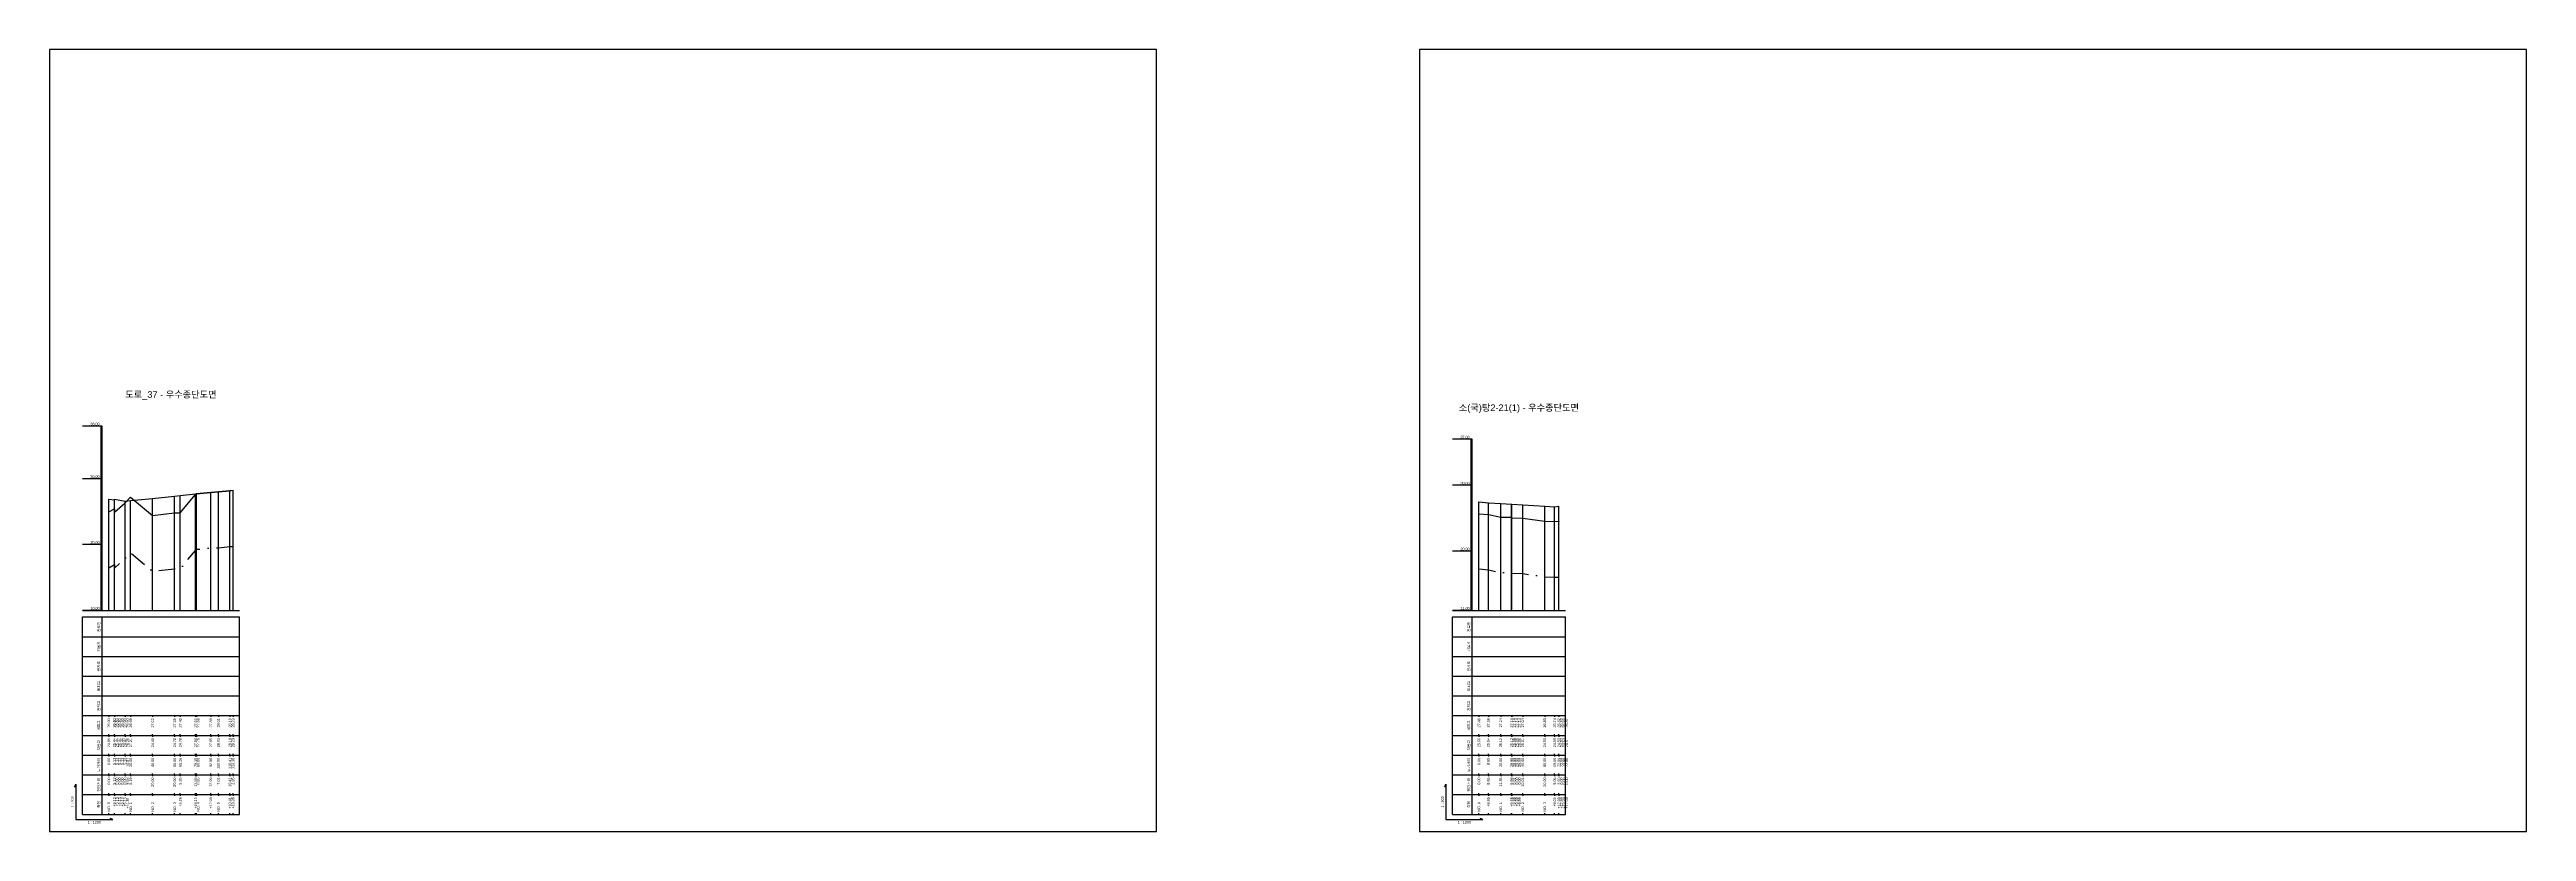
# Model space of a CAD drawing. Header units: millimetres. Extents: x -7351 to 135086, y 1419 to 5643.
# Drawn here: x 14489 to 16371, y 1419 to 2013 of the extents above; entities that cross this region are included whole.
import ezdxf
from ezdxf.enums import TextEntityAlignment as Align

# ---------------------------------------------------------------- set-up
doc = ezdxf.new("R2010")
doc.units = ezdxf.units.MM
doc.linetypes.add('DASHDOT', pattern=[25.4, 12.7, -6.35, 0, -6.35])
for name, color, linetype in [('KZ_종단_계획선', 1, 'Continuous'), ('KZ_종단_노선명', 7, 'Continuous'), ('KZ_종단_도각', 7, 'Continuous'), ('KZ_종단_수직선', 7, 'Continuous'), ('KZ_종단_암선1', 56, 'DASHDOT'), ('KZ_종단_지반선', 3, 'Continuous'), ('KZ_종단_테이블문자', 7, 'Continuous'), ('KZ_종단_테이블선', 7, 'Continuous'), ('KZ_종단_폴대', 7, 'Continuous')]:
    doc.layers.add(name, color=color, linetype=linetype)
doc.styles.get("Standard").update_dxf_attribs({"font": 'arial.ttf'})

msp = doc.modelspace()

# ---------------------------------------------------------------- linework, layer by layer
at = {"layer": 'KZ_종단_계획선'}
for points in [[(14534.4, 1671.5), (14538.6, 1671), (14538.6, 1671), (14538.6, 1671), (14538.6, 1671), (14538.6, 1671.5), (14546.7, 1670), (14551, 1670.5), (14567.7, 1672.1), (14584.4, 1673.8), (14588.7, 1674.2), (14600.3, 1675.4), (14601, 1675.4), (14611.8, 1676.5), (14617.7, 1677.1), (14626.4, 1677.9), (14628.8, 1678.2)], [(15575.4, 1669.4), (15582.6, 1668.8), (15592, 1668.2), (15600.3, 1667.7), (15600.4, 1667.7), (15600.4, 1667.7), (15600.4, 1667.7), (15608.7, 1667.2), (15625.4, 1666.2), (15632.9, 1665.7), (15636.2, 1666.1)]]:
    msp.add_lwpolyline(points, dxfattribs=at)
at = {"layer": 'KZ_종단_도각'}
for points in [[(14489.4, 1419), (15330.4, 1419), (15330.4, 2013), (14489.4, 2013)], [(15530.4, 1419), (16371.4, 1419), (16371.4, 2013), (15530.4, 2013)]]:
    msp.add_lwpolyline(points, close=True, dxfattribs=at)
at = {"layer": 'KZ_종단_수직선'}
for p, q in [((14600.3, 1587), (14600.3, 1675.4)), ((14601, 1587), (14601, 1675.4)), ((14611.9, 1587), (14611.9, 1676.5)), ((14617.7, 1587), (14617.7, 1677.1)), ((14626.4, 1587), (14626.4, 1677.9)), ((14628.8, 1587), (14628.8, 1678.2)), ((14534.4, 1587), (14534.4, 1671.5)), ((14538.6, 1587), (14538.6, 1671.5)), ((14538.6, 1587), (14538.6, 1671)), ((14538.6, 1587), (14538.6, 1671)), ((14538.6, 1587), (14538.6, 1671)), ((14538.6, 1587), (14538.6, 1671)), ((14546.7, 1587), (14546.7, 1670)), ((14551, 1587), (14551, 1670.5)), ((14567.7, 1587), (14567.7, 1672.1)), ((14584.4, 1587), (14584.4, 1673.8)), ((14588.7, 1587), (14588.7, 1674.2)), ((15575.4, 1587), (15575.4, 1669.4)), ((15582.6, 1587), (15582.6, 1668.8)), ((15592, 1587), (15592, 1668.2)), ((15600.3, 1587), (15600.3, 1667.7)), ((15600.4, 1587), (15600.4, 1667.7)), ((15600.4, 1587), (15600.4, 1667.7)), ((15600.4, 1587), (15600.4, 1667.7)), ((15608.7, 1587), (15608.7, 1667.2)), ((15625.4, 1587), (15625.4, 1666.2)), ((15632.9, 1587), (15632.9, 1665.7)), ((15636.2, 1587), (15636.2, 1666.1)), ((15636.2, 1587), (15636.2, 1666.1)), ((15636.2, 1587), (15636.2, 1666.1)), ((15636.2, 1587), (15636.2, 1666.1))]:
    msp.add_line(p, q, dxfattribs=at)
at = {"layer": 'KZ_종단_암선1', "flags": 128}
for points in [[(14534.4, 1619.3), (14538.6, 1621.8), (14538.6, 1621.8), (14538.6, 1621.8), (14538.6, 1621.8), (14538.6, 1619.1), (14546.7, 1626.4), (14551, 1630.7), (14567.7, 1616.7), (14584.4, 1618.6), (14588.7, 1618.6), (14600.3, 1632.6), (14601, 1633.4), (14611.9, 1634.3), (14617.7, 1634.6), (14626.4, 1635.4), (14628.8, 1635.6)], [(15575.4, 1618.5), (15582.6, 1617.8), (15592, 1615.7), (15600.3, 1615.6), (15600.4, 1615.2), (15600.4, 1615.2), (15600.4, 1615.2), (15608.7, 1614.9), (15625.4, 1612.5), (15632.9, 1612.2), (15636.2, 1612.3), (15636.2, 1612.3), (15636.2, 1612.3), (15636.2, 1612.2)]]:
    msp.add_lwpolyline(points, dxfattribs=at)
at = {"layer": 'KZ_종단_지반선', "flags": 128}
for points in [[(14534.4, 1661.8), (14538.6, 1664.2), (14538.6, 1664.2), (14538.6, 1664.2), (14538.6, 1664.2), (14538.6, 1661.7), (14546.7, 1668.8), (14551, 1673.1), (14567.7, 1659), (14584.4, 1661), (14588.7, 1661), (14600.3, 1675), (14601, 1675.8), (14611.9, 1676.8), (14617.7, 1677.2), (14626.4, 1678), (14628.8, 1678.2)], [(15575.4, 1660.3), (15582.6, 1659.7), (15592, 1657.7), (15600.3, 1657.7), (15600.4, 1657.3), (15600.4, 1657.3), (15600.4, 1657.3), (15608.7, 1657.1), (15625.4, 1654.8), (15632.9, 1654.6), (15636.2, 1654.7), (15636.2, 1654.7), (15636.2, 1654.7), (15636.2, 1654.6)]]:
    msp.add_lwpolyline(points, dxfattribs=at)
at = {"layer": 'KZ_종단_테이블선'}
for p, q in [((14514.4, 1587), (14633.8, 1587)), ((14514.4, 1567), (14514.4, 1582)), ((14514.4, 1582), (14633.8, 1582)), ((14529.4, 1567), (14529.4, 1582)), ((14633.8, 1567), (14633.8, 1582)), ((15555.4, 1587), (15641.2, 1587)), ((15555.4, 1567), (15555.4, 1582)), ((15555.4, 1582), (15641.2, 1582)), ((15570.4, 1567), (15570.4, 1582)), ((15641.2, 1567), (15641.2, 1582)), ((14514.4, 1552), (14514.4, 1567)), ((14514.4, 1567), (14633.8, 1567)), ((14529.4, 1552), (14529.4, 1567)), ((14633.8, 1552), (14633.8, 1567)), ((15555.4, 1552), (15555.4, 1567)), ((15555.4, 1567), (15641.2, 1567)), ((15570.4, 1552), (15570.4, 1567)), ((15641.2, 1552), (15641.2, 1567)), ((14514.4, 1537), (14514.4, 1552)), ((14514.4, 1552), (14633.8, 1552)), ((14529.4, 1537), (14529.4, 1552)), ((14633.8, 1537), (14633.8, 1552)), ((15555.4, 1537), (15555.4, 1552)), ((15555.4, 1552), (15641.2, 1552)), ((15570.4, 1537), (15570.4, 1552)), ((15641.2, 1537), (15641.2, 1552)), ((14514.4, 1522), (14514.4, 1537)), ((14514.4, 1537), (14633.8, 1537)), ((14529.4, 1522), (14529.4, 1537)), ((14633.8, 1522), (14633.8, 1537)), ((15555.4, 1522), (15555.4, 1537)), ((15555.4, 1537), (15641.2, 1537)), ((15570.4, 1522), (15570.4, 1537)), ((15641.2, 1522), (15641.2, 1537)), ((14514.4, 1507), (14514.4, 1522)), ((14514.4, 1522), (14633.8, 1522)), ((14514.4, 1492), (14514.4, 1507)), ((14514.4, 1507), (14633.8, 1507)), ((14529.4, 1507), (14529.4, 1522)), ((14529.4, 1492), (14529.4, 1507)), ((14534.4, 1507), (14534.4, 1506)), ((14538.6, 1507), (14538.6, 1506)), ((14538.6, 1507), (14538.6, 1506)), ((14538.6, 1507), (14538.6, 1506)), ((14538.6, 1507), (14538.6, 1506)), ((14538.6, 1507), (14538.6, 1506)), ((14546.7, 1507), (14546.7, 1506)), ((14551, 1507), (14551, 1506)), ((14567.7, 1507), (14567.7, 1506)), ((14584.4, 1507), (14584.4, 1506)), ((14588.7, 1507), (14588.7, 1506)), ((14600.3, 1507), (14600.3, 1506)), ((14601, 1507), (14601, 1506)), ((14611.9, 1507), (14611.9, 1506)), ((14617.7, 1507), (14617.7, 1506)), ((14626.4, 1507), (14626.4, 1506)), ((14628.8, 1507), (14628.8, 1506)), ((14633.8, 1507), (14633.8, 1522)), ((14633.8, 1492), (14633.8, 1507)), ((15555.4, 1507), (15555.4, 1522)), ((15555.4, 1522), (15641.2, 1522)), ((15555.4, 1492), (15555.4, 1507)), ((15555.4, 1507), (15641.2, 1507)), ((15570.4, 1507), (15570.4, 1522)), ((15570.4, 1492), (15570.4, 1507)), ((15575.4, 1507), (15575.4, 1506)), ((15582.6, 1507), (15582.6, 1506)), ((15592, 1507), (15592, 1506)), ((15600.3, 1507), (15600.3, 1506)), ((15600.4, 1507), (15600.4, 1506)), ((15600.4, 1507), (15600.4, 1506)), ((15600.4, 1507), (15600.4, 1506)), ((15608.7, 1507), (15608.7, 1506)), ((15625.4, 1507), (15625.4, 1506)), ((15632.9, 1507), (15632.9, 1506)), ((15636.2, 1507), (15636.2, 1506)), ((15636.2, 1507), (15636.2, 1506)), ((15636.2, 1507), (15636.2, 1506)), ((15636.2, 1507), (15636.2, 1506)), ((15641.2, 1507), (15641.2, 1522)), ((15641.2, 1492), (15641.2, 1507)), ((14514.4, 1477), (14514.4, 1492)), ((14514.4, 1492), (14633.8, 1492)), ((14529.4, 1477), (14529.4, 1492)), ((14534.4, 1492), (14534.4, 1493)), ((14534.4, 1492), (14534.4, 1491)), ((14538.6, 1492), (14538.6, 1493)), ((14538.6, 1492), (14538.6, 1493)), ((14538.6, 1492), (14538.6, 1493)), ((14538.6, 1492), (14538.6, 1493)), ((14538.6, 1492), (14538.6, 1493)), ((14538.6, 1492), (14538.6, 1491)), ((14538.6, 1492), (14538.6, 1491)), ((14538.6, 1492), (14538.6, 1491)), ((14538.6, 1492), (14538.6, 1491)), ((14538.6, 1492), (14538.6, 1491)), ((14546.7, 1492), (14546.7, 1493)), ((14546.7, 1492), (14546.7, 1491)), ((14551, 1492), (14551, 1493)), ((14551, 1492), (14551, 1491)), ((14567.7, 1492), (14567.7, 1493)), ((14567.7, 1492), (14567.7, 1491)), ((14584.4, 1492), (14584.4, 1493)), ((14584.4, 1492), (14584.4, 1491)), ((14588.7, 1492), (14588.7, 1493)), ((14588.7, 1492), (14588.7, 1491)), ((14600.3, 1492), (14600.3, 1493)), ((14600.3, 1492), (14600.3, 1491)), ((14601, 1492), (14601, 1493)), ((14601, 1492), (14601, 1491)), ((14611.9, 1492), (14611.9, 1493)), ((14611.9, 1492), (14611.9, 1491)), ((14617.7, 1492), (14617.7, 1493)), ((14617.7, 1492), (14617.7, 1491)), ((14626.4, 1492), (14626.4, 1493)), ((14626.4, 1492), (14626.4, 1491)), ((14628.8, 1492), (14628.8, 1493)), ((14628.8, 1492), (14628.8, 1491)), ((14633.8, 1477), (14633.8, 1492)), ((15555.4, 1477), (15555.4, 1492)), ((15555.4, 1492), (15641.2, 1492)), ((15570.4, 1477), (15570.4, 1492)), ((15575.4, 1492), (15575.4, 1493)), ((15575.4, 1492), (15575.4, 1491)), ((15582.6, 1492), (15582.6, 1493)), ((15582.6, 1492), (15582.6, 1491)), ((15592, 1492), (15592, 1493)), ((15592, 1492), (15592, 1491)), ((15600.3, 1492), (15600.3, 1493)), ((15600.3, 1492), (15600.3, 1491)), ((15600.4, 1492), (15600.4, 1493)), ((15600.4, 1492), (15600.4, 1493)), ((15600.4, 1492), (15600.4, 1493)), ((15600.4, 1492), (15600.4, 1491)), ((15600.4, 1492), (15600.4, 1491)), ((15600.4, 1492), (15600.4, 1491)), ((15608.7, 1492), (15608.7, 1493)), ((15608.7, 1492), (15608.7, 1491)), ((15625.4, 1492), (15625.4, 1493)), ((15625.4, 1492), (15625.4, 1491)), ((15632.9, 1492), (15632.9, 1493)), ((15632.9, 1492), (15632.9, 1491)), ((15636.2, 1492), (15636.2, 1493)), ((15636.2, 1492), (15636.2, 1493)), ((15636.2, 1492), (15636.2, 1493)), ((15636.2, 1492), (15636.2, 1493)), ((15636.2, 1492), (15636.2, 1491)), ((15636.2, 1492), (15636.2, 1491)), ((15636.2, 1492), (15636.2, 1491)), ((15636.2, 1492), (15636.2, 1491)), ((15641.2, 1477), (15641.2, 1492)), ((14514.4, 1462), (14514.4, 1477)), ((14514.4, 1477), (14633.8, 1477)), ((14529.4, 1462), (14529.4, 1477)), ((14534.4, 1477), (14534.4, 1478)), ((14534.4, 1477), (14534.4, 1476)), ((14538.6, 1477), (14538.6, 1478)), ((14538.6, 1477), (14538.6, 1478)), ((14538.6, 1477), (14538.6, 1478)), ((14538.6, 1477), (14538.6, 1478)), ((14538.6, 1477), (14538.6, 1478)), ((14538.6, 1477), (14538.6, 1476)), ((14538.6, 1477), (14538.6, 1476)), ((14538.6, 1477), (14538.6, 1476)), ((14538.6, 1477), (14538.6, 1476)), ((14538.6, 1477), (14538.6, 1476)), ((14546.7, 1477), (14546.7, 1478)), ((14546.7, 1477), (14546.7, 1476)), ((14551, 1477), (14551, 1478)), ((14551, 1477), (14551, 1476)), ((14567.7, 1477), (14567.7, 1478)), ((14567.7, 1477), (14567.7, 1476)), ((14584.4, 1477), (14584.4, 1478)), ((14584.4, 1477), (14584.4, 1476)), ((14588.7, 1477), (14588.7, 1478)), ((14588.7, 1477), (14588.7, 1476)), ((14600.3, 1477), (14600.3, 1478)), ((14600.3, 1477), (14600.3, 1476)), ((14601, 1477), (14601, 1478)), ((14601, 1477), (14601, 1476)), ((14611.9, 1477), (14611.9, 1478)), ((14611.9, 1477), (14611.9, 1476)), ((14617.7, 1477), (14617.7, 1478)), ((14617.7, 1477), (14617.7, 1476)), ((14626.4, 1477), (14626.4, 1478)), ((14626.4, 1477), (14626.4, 1476)), ((14628.8, 1477), (14628.8, 1478)), ((14628.8, 1477), (14628.8, 1476)), ((14633.8, 1462), (14633.8, 1477)), ((15555.4, 1462), (15555.4, 1477)), ((15555.4, 1477), (15641.2, 1477)), ((15570.4, 1462), (15570.4, 1477)), ((15575.4, 1477), (15575.4, 1478)), ((15575.4, 1477), (15575.4, 1476)), ((15582.6, 1477), (15582.6, 1478)), ((15582.6, 1477), (15582.6, 1476)), ((15592, 1477), (15592, 1478)), ((15592, 1477), (15592, 1476)), ((15600.3, 1477), (15600.3, 1478)), ((15600.3, 1477), (15600.3, 1476)), ((15600.4, 1477), (15600.4, 1478)), ((15600.4, 1477), (15600.4, 1478)), ((15600.4, 1477), (15600.4, 1478)), ((15600.4, 1477), (15600.4, 1476)), ((15600.4, 1477), (15600.4, 1476)), ((15600.4, 1477), (15600.4, 1476)), ((15608.7, 1477), (15608.7, 1478)), ((15608.7, 1477), (15608.7, 1476)), ((15625.4, 1477), (15625.4, 1478)), ((15625.4, 1477), (15625.4, 1476)), ((15632.9, 1477), (15632.9, 1478)), ((15632.9, 1477), (15632.9, 1476)), ((15636.2, 1477), (15636.2, 1478)), ((15636.2, 1477), (15636.2, 1478)), ((15636.2, 1477), (15636.2, 1478)), ((15636.2, 1477), (15636.2, 1478)), ((15636.2, 1477), (15636.2, 1476)), ((15636.2, 1477), (15636.2, 1476)), ((15636.2, 1477), (15636.2, 1476)), ((15636.2, 1477), (15636.2, 1476)), ((15641.2, 1462), (15641.2, 1477)), ((14514.4, 1447), (14514.4, 1462)), ((14514.4, 1462), (14633.8, 1462)), ((14529.4, 1447), (14529.4, 1462)), ((14534.4, 1462), (14534.4, 1463)), ((14534.4, 1462), (14534.4, 1461)), ((14538.6, 1462), (14538.6, 1463)), ((14538.6, 1462), (14538.6, 1463)), ((14538.6, 1462), (14538.6, 1463)), ((14538.6, 1462), (14538.6, 1463)), ((14538.6, 1462), (14538.6, 1463)), ((14538.6, 1462), (14538.6, 1461)), ((14538.6, 1462), (14538.6, 1461)), ((14538.6, 1462), (14538.6, 1461)), ((14538.6, 1462), (14538.6, 1461)), ((14538.6, 1462), (14538.6, 1461)), ((14546.7, 1462), (14546.7, 1463)), ((14546.7, 1462), (14546.7, 1461)), ((14551, 1462), (14551, 1463)), ((14551, 1462), (14551, 1461)), ((14567.7, 1462), (14567.7, 1463)), ((14567.7, 1462), (14567.7, 1461)), ((14584.4, 1462), (14584.4, 1463)), ((14584.4, 1462), (14584.4, 1461)), ((14588.7, 1462), (14588.7, 1463)), ((14588.7, 1462), (14588.7, 1461)), ((14600.3, 1462), (14600.3, 1463)), ((14600.3, 1462), (14600.3, 1461)), ((14601, 1462), (14601, 1463)), ((14601, 1462), (14601, 1461)), ((14611.9, 1462), (14611.9, 1463)), ((14611.9, 1462), (14611.9, 1461)), ((14617.7, 1462), (14617.7, 1463)), ((14617.7, 1462), (14617.7, 1461)), ((14626.4, 1462), (14626.4, 1463)), ((14626.4, 1462), (14626.4, 1461)), ((14628.8, 1462), (14628.8, 1463)), ((14628.8, 1462), (14628.8, 1461)), ((14633.8, 1447), (14633.8, 1462)), ((15555.4, 1447), (15555.4, 1462)), ((15555.4, 1462), (15641.2, 1462)), ((15570.4, 1447), (15570.4, 1462)), ((15575.4, 1462), (15575.4, 1463)), ((15575.4, 1462), (15575.4, 1461)), ((15582.6, 1462), (15582.6, 1463)), ((15582.6, 1462), (15582.6, 1461)), ((15592, 1462), (15592, 1463)), ((15592, 1462), (15592, 1461)), ((15600.3, 1462), (15600.3, 1463)), ((15600.3, 1462), (15600.3, 1461)), ((15600.4, 1462), (15600.4, 1463)), ((15600.4, 1462), (15600.4, 1463)), ((15600.4, 1462), (15600.4, 1463)), ((15600.4, 1462), (15600.4, 1461)), ((15600.4, 1462), (15600.4, 1461)), ((15600.4, 1462), (15600.4, 1461)), ((15608.7, 1462), (15608.7, 1463)), ((15608.7, 1462), (15608.7, 1461)), ((15625.4, 1462), (15625.4, 1463)), ((15625.4, 1462), (15625.4, 1461)), ((15632.9, 1462), (15632.9, 1463)), ((15632.9, 1462), (15632.9, 1461)), ((15636.2, 1462), (15636.2, 1463)), ((15636.2, 1462), (15636.2, 1463)), ((15636.2, 1462), (15636.2, 1463)), ((15636.2, 1462), (15636.2, 1463)), ((15636.2, 1462), (15636.2, 1461)), ((15636.2, 1462), (15636.2, 1461)), ((15636.2, 1462), (15636.2, 1461)), ((15636.2, 1462), (15636.2, 1461)), ((15641.2, 1447), (15641.2, 1462)), ((14514.4, 1432), (14514.4, 1447)), ((14514.4, 1447), (14633.8, 1447)), ((14514.4, 1432), (14633.8, 1432)), ((14529.4, 1432), (14529.4, 1447)), ((14534.4, 1447), (14534.4, 1448)), ((14534.4, 1447), (14534.4, 1446)), ((14534.4, 1432), (14534.4, 1433)), ((14538.6, 1447), (14538.6, 1448)), ((14538.6, 1447), (14538.6, 1448)), ((14538.6, 1447), (14538.6, 1448)), ((14538.6, 1447), (14538.6, 1448)), ((14538.6, 1447), (14538.6, 1448)), ((14538.6, 1447), (14538.6, 1446)), ((14538.6, 1447), (14538.6, 1446)), ((14538.6, 1447), (14538.6, 1446)), ((14538.6, 1447), (14538.6, 1446)), ((14538.6, 1447), (14538.6, 1446)), ((14538.6, 1432), (14538.6, 1433)), ((14538.6, 1432), (14538.6, 1433)), ((14538.6, 1432), (14538.6, 1433)), ((14538.6, 1432), (14538.6, 1433)), ((14538.6, 1432), (14538.6, 1433)), ((14546.7, 1447), (14546.7, 1448)), ((14546.7, 1447), (14546.7, 1446)), ((14546.7, 1432), (14546.7, 1433)), ((14551, 1447), (14551, 1448)), ((14551, 1447), (14551, 1446)), ((14551, 1432), (14551, 1433)), ((14567.7, 1447), (14567.7, 1448)), ((14567.7, 1447), (14567.7, 1446)), ((14567.7, 1432), (14567.7, 1433)), ((14584.4, 1447), (14584.4, 1448)), ((14584.4, 1447), (14584.4, 1446)), ((14584.4, 1432), (14584.4, 1433)), ((14588.7, 1447), (14588.7, 1448)), ((14588.7, 1447), (14588.7, 1446)), ((14588.7, 1432), (14588.7, 1433)), ((14600.3, 1447), (14600.3, 1448)), ((14600.3, 1447), (14600.3, 1446)), ((14600.3, 1432), (14600.3, 1433)), ((14601, 1447), (14601, 1448)), ((14601, 1447), (14601, 1446)), ((14601, 1432), (14601, 1433)), ((14611.9, 1447), (14611.9, 1448)), ((14611.9, 1447), (14611.9, 1446)), ((14611.9, 1432), (14611.9, 1433)), ((14617.7, 1447), (14617.7, 1448)), ((14617.7, 1447), (14617.7, 1446)), ((14617.7, 1432), (14617.7, 1433)), ((14626.4, 1447), (14626.4, 1448)), ((14626.4, 1447), (14626.4, 1446)), ((14626.4, 1432), (14626.4, 1433)), ((14628.8, 1447), (14628.8, 1448)), ((14628.8, 1447), (14628.8, 1446)), ((14628.8, 1432), (14628.8, 1433)), ((14633.8, 1432), (14633.8, 1447)), ((15555.4, 1432), (15555.4, 1447)), ((15555.4, 1447), (15641.2, 1447)), ((15555.4, 1432), (15641.2, 1432)), ((15570.4, 1432), (15570.4, 1447)), ((15575.4, 1447), (15575.4, 1448)), ((15575.4, 1447), (15575.4, 1446)), ((15575.4, 1432), (15575.4, 1433)), ((15582.6, 1447), (15582.6, 1448)), ((15582.6, 1447), (15582.6, 1446)), ((15582.6, 1432), (15582.6, 1433)), ((15592, 1447), (15592, 1448)), ((15592, 1447), (15592, 1446)), ((15592, 1432), (15592, 1433)), ((15600.3, 1447), (15600.3, 1448)), ((15600.3, 1447), (15600.3, 1446)), ((15600.3, 1432), (15600.3, 1433)), ((15600.4, 1447), (15600.4, 1448)), ((15600.4, 1447), (15600.4, 1448)), ((15600.4, 1447), (15600.4, 1448)), ((15600.4, 1447), (15600.4, 1446)), ((15600.4, 1447), (15600.4, 1446)), ((15600.4, 1447), (15600.4, 1446)), ((15600.4, 1432), (15600.4, 1433)), ((15600.4, 1432), (15600.4, 1433)), ((15600.4, 1432), (15600.4, 1433)), ((15608.7, 1447), (15608.7, 1448)), ((15608.7, 1447), (15608.7, 1446)), ((15608.7, 1432), (15608.7, 1433)), ((15625.4, 1447), (15625.4, 1448)), ((15625.4, 1447), (15625.4, 1446)), ((15625.4, 1432), (15625.4, 1433)), ((15632.9, 1447), (15632.9, 1448)), ((15632.9, 1447), (15632.9, 1446)), ((15632.9, 1432), (15632.9, 1433)), ((15636.2, 1447), (15636.2, 1448)), ((15636.2, 1447), (15636.2, 1448)), ((15636.2, 1447), (15636.2, 1448)), ((15636.2, 1447), (15636.2, 1448)), ((15636.2, 1447), (15636.2, 1446)), ((15636.2, 1447), (15636.2, 1446)), ((15636.2, 1447), (15636.2, 1446)), ((15636.2, 1447), (15636.2, 1446)), ((15636.2, 1432), (15636.2, 1433)), ((15636.2, 1432), (15636.2, 1433)), ((15636.2, 1432), (15636.2, 1433)), ((15636.2, 1432), (15636.2, 1433)), ((15641.2, 1432), (15641.2, 1447))]:
    msp.add_line(p, q, dxfattribs=at)
for points in [[(14509.4, 1453), (14508.4, 1453), (14509.4, 1455), (14509.4, 1428), (14537.4, 1428), (14535.4, 1429), (14535.4, 1428)], [(15550.4, 1453), (15549.4, 1453), (15550.4, 1455), (15550.4, 1428), (15578.4, 1428), (15576.4, 1429), (15576.4, 1428)]]:
    msp.add_lwpolyline(points, dxfattribs=at)
at = {"layer": 'KZ_종단_폴대'}
for p, q in [((14529.4, 1727), (14514.4, 1727)), ((15570.4, 1717), (15555.4, 1717)), ((14529.4, 1687), (14514.4, 1687)), ((15570.4, 1682), (15555.4, 1682)), ((14529.4, 1637), (14514.4, 1637)), ((15570.4, 1632), (15555.4, 1632)), ((14529.4, 1587), (14514.4, 1587)), ((15570.4, 1587), (15555.4, 1587))]:
    msp.add_line(p, q, dxfattribs=at)
for points in [[(14529.4, 1587), (14529.4, 1727), (14528.4, 1727), (14528.4, 1587), (14529.4, 1587)], [(15570.4, 1587), (15570.4, 1717), (15569.4, 1717), (15569.4, 1587), (15570.4, 1587)]]:
    msp.add_lwpolyline(points, dxfattribs=at)
for points in [[(14528.9, 1707, 1, 1, 0), (14528.9, 1717, 1, 1, 0)], [(14528.9, 1687, 1, 1, 0), (14528.9, 1697, 1, 1, 0)], [(15569.9, 1702, 1, 1, 0), (15569.9, 1712, 1, 1, 0)], [(14528.9, 1667, 1, 1, 0), (14528.9, 1677, 1, 1, 0)], [(15569.9, 1682, 1, 1, 0), (15569.9, 1692, 1, 1, 0)], [(14528.9, 1647, 1, 1, 0), (14528.9, 1657, 1, 1, 0)], [(15569.9, 1662, 1, 1, 0), (15569.9, 1672, 1, 1, 0)], [(14528.9, 1627, 1, 1, 0), (14528.9, 1637, 1, 1, 0)], [(15569.9, 1642, 1, 1, 0), (15569.9, 1652, 1, 1, 0)], [(15569.9, 1622, 1, 1, 0), (15569.9, 1632, 1, 1, 0)], [(14528.9, 1607, 1, 1, 0), (14528.9, 1617, 1, 1, 0)], [(15569.9, 1602, 1, 1, 0), (15569.9, 1612, 1, 1, 0)], [(14528.9, 1587, 1, 1, 0), (14528.9, 1597, 1, 1, 0)], [(15569.9, 1587, 1, 1, 0), (15569.9, 1592, 1, 1, 0)]]:
    msp.add_lwpolyline(points, format="xyseb", dxfattribs=at)

# ---------------------------------------------------------------- texts
at = {"layer": 'KZ_종단_노선명'}
for s, p in [('도로_37 - 우수종단도면', (14581.6, 1747)), ('소(국)탕2-21(1) - 우수종단도면', (15605.8, 1737))]:
    msp.add_text(s, height=5, dxfattribs=at).set_placement(p, align=Align.BOTTOM_CENTER)
at = {"layer": 'KZ_종단_테이블문자'}
for s, p in [('26.90', (14534.4, 1505)), ('24.96', (14534.4, 1490)), ('26.80', (14538.6, 1505)), ('25.44', (14538.6, 1490)), ('26.80', (14540.6, 1505)), ('25.44', (14540.6, 1490)), ('26.80', (14542.6, 1505)), ('25.44', (14542.6, 1490)), ('26.80', (14544.6, 1505)), ('25.44', (14544.6, 1490)), ('26.90', (14546.6, 1505)), ('24.92', (14546.6, 1490)), ('26.60', (14548.6, 1505)), ('26.35', (14548.6, 1490)), ('26.69', (14551, 1505)), ('27.21', (14551, 1490)), ('27.02', (14567.7, 1505)), ('24.40', (14567.7, 1490)), ('27.35', (14584.4, 1505)), ('24.78', (14584.4, 1490)), ('27.43', (14588.7, 1505)), ('24.78', (14588.7, 1490)), ('27.66', (14600.3, 1505)), ('27.58', (14600.3, 1490)), ('27.68', (14602.3, 1505)), ('27.76', (14602.3, 1490)), ('27.89', (14611.9, 1505)), ('27.95', (14611.9, 1490)), ('28.01', (14617.7, 1505)), ('28.03', (14617.7, 1490)), ('28.18', (14626.4, 1505)), ('28.19', (14626.4, 1490)), ('28.23', (14628.8, 1505)), ('28.23', (14628.8, 1490)), ('27.48', (15575.4, 1505)), ('25.66', (15575.4, 1490)), ('27.36', (15582.6, 1505)), ('25.54', (15582.6, 1490)), ('27.24', (15592, 1505)), ('25.12', (15592, 1490)), ('27.14', (15600.3, 1505)), ('25.12', (15600.3, 1490)), ('27.14', (15602.3, 1505)), ('25.06', (15602.3, 1490)), ('27.14', (15604.3, 1505)), ('25.06', (15604.3, 1490)), ('27.14', (15606.3, 1505)), ('25.06', (15606.3, 1490)), ('27.04', (15608.7, 1505)), ('25.01', (15608.7, 1490)), ('26.83', (15625.4, 1505)), ('24.55', (15625.4, 1490)), ('26.74', (15632.9, 1505)), ('24.50', (15632.9, 1490)), ('26.82', (15636.2, 1505)), ('24.53', (15636.2, 1490)), ('26.82', (15638.2, 1505)), ('24.53', (15638.2, 1490)), ('26.82', (15640.2, 1505)), ('24.53', (15640.2, 1490)), ('26.82', (15642.2, 1505)), ('24.51', (15642.2, 1490)), ('0.00', (14534.4, 1475)), ('5.13', (14538.6, 1475)), ('5.13', (14540.6, 1475)), ('5.13', (14542.6, 1475)), ('5.13', (14544.6, 1475)), ('5.13', (14546.6, 1475)), ('14.81', (14548.6, 1475)), ('20.00', (14551, 1475)), ('40.00', (14567.7, 1475)), ('60.00', (14584.4, 1475)), ('65.26', (14588.7, 1475)), ('79.15', (14600.3, 1475)), ('80.00', (14602.3, 1475)), ('92.99', (14611.9, 1475)), ('100.00', (14617.7, 1475)), ('110.41', (14626.4, 1475)), ('113.36', (14628.8, 1475)), ('0.00', (15575.4, 1475)), ('8.65', (15582.6, 1475)), ('20.00', (15592, 1475)), ('29.98', (15600.3, 1475)), ('29.99', (15602.3, 1475)), ('29.99', (15604.3, 1475)), ('29.99', (15606.3, 1475)), ('40.00', (15608.7, 1475)), ('60.00', (15625.4, 1475)), ('69.06', (15632.9, 1475)), ('72.99', (15636.2, 1475)), ('72.99', (15638.2, 1475)), ('72.99', (15640.2, 1475)), ('72.99', (15642.2, 1475)), ('0.00', (14534.4, 1460)), ('5.13', (14538.6, 1460)), ('0.00', (14540.6, 1460)), ('0.00', (14542.6, 1460)), ('0.00', (14544.6, 1460)), ('0.00', (14546.6, 1460)), ('9.68', (14548.6, 1460)), ('5.19', (14551, 1460)), ('20.00', (14567.7, 1460)), ('20.00', (14584.4, 1460)), ('5.26', (14588.7, 1460)), ('13.89', (14600.3, 1460)), ('0.85', (14602.3, 1460)), ('12.99', (14611.9, 1460)), ('7.01', (14617.7, 1460)), ('10.41', (14626.4, 1460)), ('2.95', (14628.8, 1460)), ('0.00', (15575.4, 1460)), ('8.65', (15582.6, 1460)), ('11.35', (15592, 1460)), ('9.98', (15600.3, 1460)), ('0.01', (15602.3, 1460)), ('0.00', (15604.3, 1460)), ('0.00', (15606.3, 1460)), ('10.01', (15608.7, 1460)), ('20.00', (15625.4, 1460)), ('9.06', (15632.9, 1460)), ('3.93', (15636.2, 1460)), ('0.00', (15638.2, 1460)), ('0.00', (15640.2, 1460)), ('0.00', (15642.2, 1460)), ('+5.13', (14538.6, 1445)), ('+5.13', (14540.6, 1445)), ('+5.13', (14542.6, 1445)), ('+5.13', (14544.6, 1445)), ('+5.13', (14546.6, 1445)), ('+14.81', (14548.6, 1445)), ('+5.26', (14588.7, 1445)), ('+19.15', (14600.3, 1445)), ('+12.99', (14611.9, 1445)), ('+10.41', (14626.4, 1445)), ('+13.36', (14628.8, 1445)), ('+8.65', (15582.6, 1445)), ('+9.98', (15600.3, 1445)), ('+9.99', (15602.3, 1445)), ('+9.99', (15604.3, 1445)), ('+9.99', (15606.3, 1445)), ('+9.06', (15632.9, 1445)), ('+12.99', (15636.2, 1445)), ('+12.99', (15638.2, 1445)), ('+12.99', (15640.2, 1445)), ('+12.99', (15642.2, 1445))]:
    msp.add_text(s, height=2, rotation=90, dxfattribs=at).set_placement(p, align=Align.MIDDLE_RIGHT)
for s, p in [('NO. 0', (14534.4, 1434)), ('NO. 1', (14551, 1434)), ('NO. 2', (14567.7, 1434)), ('NO. 3', (14584.4, 1434)), ('NO. 4', (14602.3, 1434)), ('NO. 5', (14617.7, 1434)), ('NO. 0', (15575.4, 1434)), ('NO. 1', (15592, 1434)), ('NO. 2', (15608.7, 1434)), ('NO. 3', (15625.4, 1434))]:
    msp.add_text(s, height=2, rotation=90, dxfattribs=at).set_placement(p, align=Align.MIDDLE_LEFT)
at = {"layer": 'KZ_종단_테이블선'}
for s, p in [('관로명', (14528.4, 1574.5)), ('기울기', (14528.4, 1559.5)), ('관로명', (15569.4, 1574.5)), ('기울기', (15569.4, 1559.5)), ('관기초', (14528.4, 1544.5)), ('관기초', (15569.4, 1544.5)), ('토피고', (14528.4, 1529.5)), ('토피고', (15569.4, 1529.5)), ('관저고', (14528.4, 1514.5)), ('관저고', (15569.4, 1514.5)), ('계획고', (14528.4, 1499.5)), ('지반고', (14528.4, 1484.5)), ('계획고', (15569.4, 1499.5)), ('지반고', (15569.4, 1484.5)), ('누가거리', (14528.4, 1469.5)), ('누가거리', (15569.4, 1469.5)), ('점간거리', (14528.4, 1454.5)), ('점간거리', (15569.4, 1454.5)), ('1 : 200', (14508.4, 1441.5)), ('측점', (14528.4, 1439.5)), ('1 : 200', (15549.4, 1441.5)), ('측점', (15569.4, 1439.5))]:
    msp.add_text(s, height=2, rotation=90, dxfattribs=at).set_placement(p, align=Align.BOTTOM_CENTER)
for p in [(14523.4, 1427), (15564.4, 1427)]:
    msp.add_text('1 : 1200', height=2, dxfattribs=at).set_placement(p, align=Align.TOP_CENTER)
at = {"layer": 'KZ_종단_폴대'}
for s, p in [('38.00', (14527.4, 1727)), ('37.00', (15568.4, 1717)), ('30.00', (14527.4, 1687)), ('30.00', (15568.4, 1682)), ('20.00', (14527.4, 1637)), ('20.00', (15568.4, 1632)), ('10.00', (14527.4, 1587)), ('11.00', (15568.4, 1587))]:
    msp.add_text(s, height=2, dxfattribs=at).set_placement(p, align=Align.BOTTOM_RIGHT)

doc.saveas('drawing.dxf')
